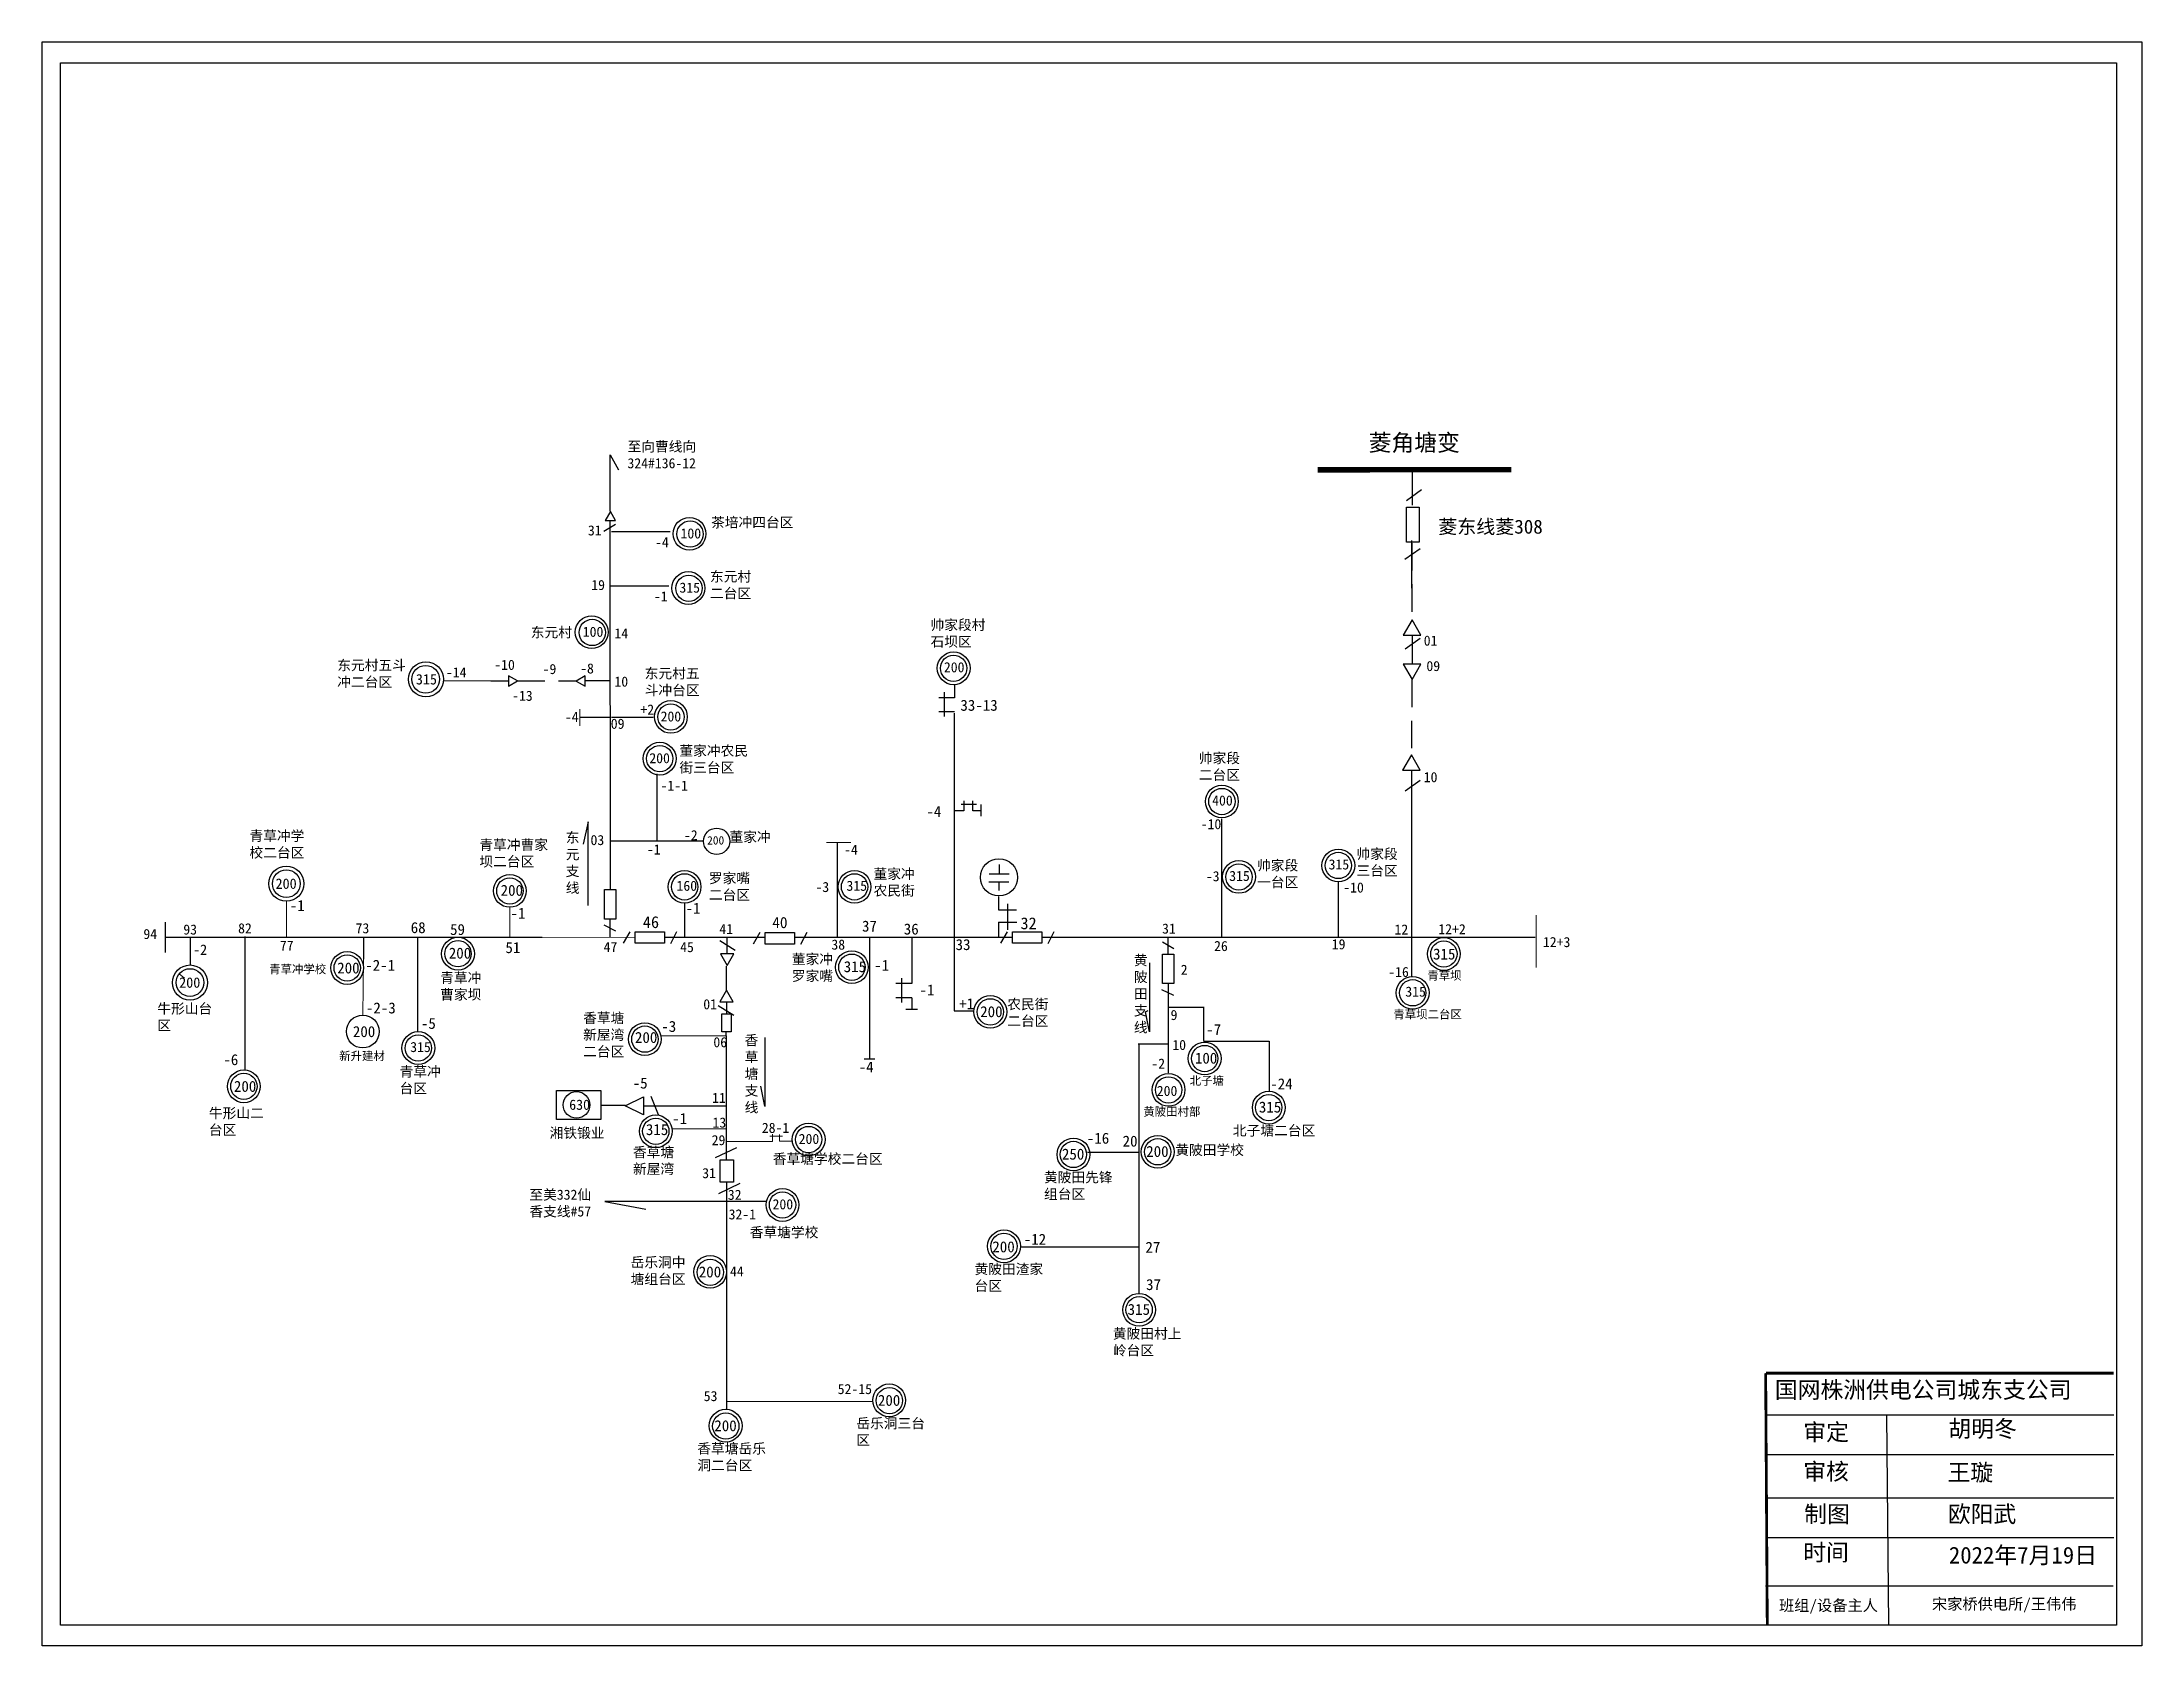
# Model space of a CAD drawing. Extents: x -51 to 325, y -50 to 237.
import ezdxf

# ---------------------------------------------------------------- set-up
doc = ezdxf.new("R2010")
doc.units = 0
doc.header["$LTSCALE"] = 0.774411
doc.linetypes.add('ACAD_ISO02W100', pattern=[15, 12, -3])
doc.linetypes.add('DASHED2', pattern=[9.525, 6.35, -3.175])
doc.layers.get('0').update_dxf_attribs({"linetype": 'CONTINUOUS'})
doc.layers.add('0-RefEdit0', color=7, linetype='CONTINUOUS')
doc.layers.add('Layer2', color=1, linetype='CONTINUOUS')
doc.styles.get("Standard").update_dxf_attribs({"font": '', "height": 2.5})
doc.styles.add('字体', font='', dxfattribs={"height": 2.5})
doc.styles.add('宋', font='', dxfattribs={"height": 2.5})
doc.styles.add('宋体_txtstyle_0.00_0_0', font='')
doc.styles.add('宋体_txtstyle_1.50_0_0', font='SIMSUN.TTC', dxfattribs={"height": 1.5})
doc.styles.add('宋体_txtstyle_1.81_0_0', font='', dxfattribs={"height": 1.809646})
doc.styles.add('宋体_txtstyle_1.81_1_0', font='SIMSUN.TTC', dxfattribs={"height": 1.809646})
doc.styles.add('宋体_txtstyle_1.97_0_0', font='SIMSUN.TTC', dxfattribs={"height": 1.967006})
doc.styles.add('宋体_txtstyle_2.00_0_0', font='', dxfattribs={"height": 2})
doc.styles.add('宋体_txtstyle_2.12_0_0', font='SIMSUN.TTC', dxfattribs={"height": 2.12355})
doc.styles.add('宋体_txtstyle_200.00_0_0200', font='', dxfattribs={"height": 200})
doc.styles.add('宋体_txtstyle_3.00_0_0', font='', dxfattribs={"height": 3})
doc.styles.add('楷体_GB2312_txtstyle_3.00_0_0', font='SIMKAI.TTF', dxfattribs={"height": 3})
doc.styles.get('Standard').set_extended_font_data('楷体_GB2312')
doc.styles.get('字体').set_extended_font_data('楷体_GB2312')
doc.styles.get('宋').set_extended_font_data('SimSun')
doc.styles.get('宋体_txtstyle_0.00_0_0').set_extended_font_data('宋体')
doc.styles.get('宋体_txtstyle_1.81_0_0').set_extended_font_data('宋体')
doc.styles.get('宋体_txtstyle_2.00_0_0').set_extended_font_data('宋体')
doc.styles.get('宋体_txtstyle_200.00_0_0200').set_extended_font_data('宋体')
doc.styles.get('宋体_txtstyle_3.00_0_0').set_extended_font_data('宋体')

msp = doc.modelspace()

# ---------------------------------------------------------------- linework, layer by layer
at = {"color": 0, "lineweight": -3}
for p, q in [((50.51, 153.36), (50.51, 163.45)), ((50.51, 163.45), (51.99, 160.76)), ((51.45, 150.98), (49.37, 149.73)), ((194.3, 131.13), (194.3, 125.91)), ((194.18, 106.92), (194.18, 76.96))]:
    msp.add_line(p, q, dxfattribs=at)
at = {"color": 0, "linetype": 'ACAD_ISO02W100'}
msp.add_line((194.39, 154.45), (194.4, 161.05), dxfattribs=at)
at = {"color": 0, "linetype": 'Continuous'}
for p, q in [((195.98, 157.16), (193.28, 155.23)), ((194.24, 139.57), (194.24, 148.09)), ((195.73, 146.58), (193.03, 144.66)), ((195.74, 130.53), (193.05, 128.61)), ((110.43, 120.88), (110.43, 116.52)), ((112.26, 122.26), (112.26, 119.89)), ((112.26, 119.88), (109.44, 119.88)), ((112.26, 117.35), (109.44, 117.35)), ((112.17, 117.16), (112.17, 76.98)), ((195.74, 105.05), (193.05, 103.12)), ((116.18, 100.77), (113.44, 100.77)), ((113.96, 99.62), (113.96, 101.4)), ((115.56, 99.62), (115.56, 101.4)), ((117.05, 99.62), (115.56, 99.62)), ((117.04, 98.67), (117.04, 100.73)), ((63.84, 83.03), (63.84, 76.98)), ((51.56, 78.06), (49.41, 79.14)), ((54.03, 77.95), (52.85, 75.9)), ((62.43, 77.95), (61.35, 75.8)), ((72.94, 74.58), (70.15, 76.32)), ((77.35, 77.79), (76.17, 75.74)), ((85.75, 77.79), (84.67, 75.64)), ((104.58, 76.8), (104.58, 68.64)), ((112.2, 76.94), (112.2, 63.77)), ((121.69, 77.95), (120.51, 75.9)), ((130.08, 77.95), (129.01, 75.8)), ((151.61, 74.87), (149.57, 76.06)), ((150.55, 73.96), (150.55, 76.98)), ((194.18, 76.91), (194.18, 69.84)), ((147.19, 72.35), (147.19, 59.99)), ((104.58, 68.64), (101.76, 68.64)), ((102.75, 69.63), (102.75, 65.27)), ((69.9, 64.74), (72.69, 62.99)), ((104.58, 66.1), (101.76, 66.1)), ((151.61, 66.48), (149.46, 67.55)), ((112.2, 63.77), (115.8, 63.77)), ((146.48, 63.55), (146.96, 63.79)), ((147.19, 59.99), (146.48, 63.55)), ((71.34, 59.28), (71.31, 37.04)), ((78.24, 58.96), (78.24, 46.6)), ((156.92, 58.29), (168.65, 58.29)), ((168.65, 58.29), (168.65, 49.35)), ((78.26, 46.68), (77.55, 50.25)), ((48.85, 46.82), (53.28, 46.82)), ((53.23, 46.75), (56.47, 48.35)), ((56.47, 45.1), (53.23, 46.75)), ((56.47, 48.35), (56.47, 45.1)), ((56.57, 46.73), (71.32, 46.72)), ((59.18, 45.11), (57.84, 48.39)), ((257.74, -8.71), (320.1, -8.71)), ((279.38, -8.72), (279.71, -46.4)), ((257.74, -15.81), (320.1, -15.81)), ((257.74, -23.57), (320.1, -23.57)), ((257.74, -30.67), (320.1, -30.67)), ((257.66, -39.36), (320.03, -39.36))]:
    msp.add_line(p, q, dxfattribs=at)
for p, q in [((50.58, 85.44), (50.53, 151.61)), ((67.05, 94.17), (50.52, 94.17)), ((-29.19, 76.95), (38.32, 76.97)), ((60.27, 76.97), (78.31, 76.97)), ((83.59, 76.97), (122.48, 76.97))]:
    msp.add_line(p, q)
at = {"color": 0, "linetype": 'DASHED2'}
for p, q in [((194.27, 147.61), (194.24, 134.14)), ((194.24, 123.15), (194.21, 109.68)), ((73.16, 39.19), (69.36, 37.38)), ((73.75, 32.78), (69.95, 30.97))]:
    msp.add_line(p, q, dxfattribs=at)
at = {"color": 7, "linetype": 'Continuous', "lineweight": 0, "ltscale": 0.192245}
msp.add_line((29.14, 122.95), (20.61, 122.94), dxfattribs=at)
at = {"color": 0}
for p, q in [((29.14, 122.95), (32.26, 122.95)), ((50.54, 122.9), (45.99, 122.9)), ((160.21, 76.97), (160.18, 98.16)), ((91.28, 76.97), (91.28, 93.97)), ((120.15, 84.24), (120.13, 81.85)), ((120.13, 79.65), (120.13, 77)), ((71.5, 73.89), (71.51, 76.93)), ((97.03, 76.91), (97.03, 55.11)), ((127.88, 76.97), (216.39, 76.97)), ((150.54, 68.58), (150.54, 52.65)), ((150.53, 64.39), (157.02, 64.39)), ((156.91, 64.39), (156.91, 58.44)), ((150.53, 57.8), (145.21, 57.8)), ((145.31, 57.8), (145.31, 13.11)), ((145.4, 38.38), (136.12, 38.38))]:
    msp.add_line(p, q, dxfattribs=at)
at = {"color": 7, "linetype": 'Continuous', "lineweight": 0, "ltscale": 0.890025}
msp.add_line((45.06, 117.82), (45.06, 114.89), dxfattribs=at)
at = {"linetype": 'Continuous'}
for p, q in [((45.07, 116.44), (50.52, 116.44)), ((46.57, 97.64), (45.68, 93.67)), ((46.57, 82.63), (46.57, 97.64)), ((-29.19, 74.24), (-29.19, 79.66)), ((6.31, 76.92), (6.31, 73.02)), ((71.36, 33.05), (71.36, -7.81))]:
    msp.add_line(p, q, dxfattribs=at)
at = {"color": 7, "linetype": 'Continuous', "lineweight": 0, "ltscale": 1.612886}
for p, q in [((89.31, 93.97), (93.67, 93.97)), ((216.58, 80.89), (216.58, 71.53))]:
    msp.add_line(p, q, dxfattribs=at)
at = {"color": 7, "linetype": 'Continuous', "lineweight": 0, "ltscale": 1.067499}
msp.add_line((-7.54, 76.97), (-7.54, 83.42), dxfattribs=at)
at = {"color": 0, "linetype": 'Continuous', "ltscale": 2}
for p, q in [((121.77, 82.97), (121.78, 78.28)), ((120.14, 81.85), (123.35, 81.85)), ((120.14, 79.65), (123.42, 79.65))]:
    msp.add_line(p, q, dxfattribs=at)
at = {"color": 7, "linetype": 'Continuous', "lineweight": 0, "ltscale": 0.098227}
msp.add_line((32.53, 82.32), (32.53, 76.97), dxfattribs=at)
at = {"color": 7}
msp.add_line((-24.76, 71.96), (-24.76, 76.88), dxfattribs=at)
at = {"color": 7, "linetype": 'Continuous', "lineweight": 0, "ltscale": 0.240546}
msp.add_line((55, 76.93), (38.32, 76.97), dxfattribs=at)
at = {"color": 7, "linetype": 'Continuous', "lineweight": 0, "ltscale": 0.083009}
msp.add_line((6.31, 73.02), (6.16, 62.99), dxfattribs=at)
at = {"color": 7, "linetype": 'Continuous', "lineweight": 0, "ltscale": 1.121175}
msp.add_line((-25.8, 69.63), (-26.75, 70.39), dxfattribs=at)
at = {"color": 0, "linetype": 'ByBlock'}
for p, q in [((78.4, 29.58), (49.53, 29.58)), ((49.53, 29.58), (56.93, 28.19))]:
    msp.add_line(p, q, dxfattribs=at)
at = {"color": 7, "linetype": 'Continuous', "lineweight": 0, "ltscale": 1.185519}
msp.add_line((71.36, -6.31), (97.5, -6.31), dxfattribs=at)
at = {"color": 0, "lineweight": -3}
for points in [[(-51.36, 237.48), (325.18, 237.48), (325.18, -50.13), (-51.36, -50.13)], [(-48.04, 233.75), (320.62, 233.75), (320.62, -46.4), (-48.04, -46.4)]]:
    msp.add_lwpolyline(points, close=True, dxfattribs=at)
at = {"color": 0, "linetype": 'Continuous'}
for points, const_width in [([(212.08, 160.8), (177.35, 160.78)], 1), ([(257.7, -1.21), (257.99, -46.4)], 0.5), ([(257.74, -1.21), (320.1, -1.21)], 0.5)]:
    msp.add_lwpolyline(points, dxfattribs=dict(at, const_width=const_width))
for points in [[(195.55, 154.07), (195.55, 147.82), (193.33, 147.82), (193.33, 154.07)], [(51.56, 85.49), (51.56, 80.22), (49.52, 80.22), (49.52, 85.49)], [(55, 77.95), (60.27, 77.95), (60.27, 75.9), (55, 75.9)], [(78.32, 77.79), (83.59, 77.79), (83.59, 75.74), (78.32, 75.74)], [(122.66, 77.95), (127.93, 77.95), (127.93, 75.9), (122.66, 75.9)], [(151.61, 73.9), (151.61, 68.63), (149.57, 68.63), (149.57, 73.9)], [(40.89, 49.47), (48.85, 49.47), (48.85, 44.3), (40.89, 44.3)]]:
    msp.add_lwpolyline(points, close=True, dxfattribs=at)
at = {"color": 0, "linetype": 'DASHED2'}
for points in [[(194.3, 133.87), (192.72, 131.13), (195.88, 131.13)], [(194.29, 123.17), (195.87, 125.91), (192.71, 125.91)], [(194.18, 109.66), (192.6, 106.92), (195.76, 106.92)], [(70.22, 37.04), (72.6, 37.04), (72.6, 33.06), (70.22, 33.06)]]:
    msp.add_lwpolyline(points, close=True, dxfattribs=at)
at = {"linetype": 'Continuous'}
for centre in [(64.74, 149.29), (64.53, 139.57), (47.2, 131.65), (61.41, 116.46), (59.4, 108.98), (63.86, 85.99), (94.33, 85.99), (3.36, 71.45), (6.16, 60.04), (16.11, 57.09), (-15.17, 50.22), (68.44, 16.95), (100.55, -6.08), (71.23, -10.63)]:
    msp.add_circle(centre, 2.94, dxfattribs=at)
for centre in [(64.84, 149.24), (64.64, 139.52), (47.3, 131.6), (61.41, 116.46), (59.4, 108.98), (69.61, 94.17), (63.86, 85.99), (94.33, 85.99), (3.36, 71.45), (16.11, 57.09), (-15.17, 50.22), (68.46, 16.88), (100.58, -6.14), (71.25, -10.7)]:
    msp.add_circle(centre, 2.36)
at = {"color": 0, "linetype": 'Continuous'}
for centre, radius in [((112.1, 125.18), 2.94), ((160.2, 101.29), 2.94), ((120.23, 87.69), 3.33), ((163.26, 87.77), 2.94), ((181.08, 89.82), 2.94), ((32.53, 85.26), 2.94), ((23.23, 74), 2.94), ((200, 73.95), 2.94), ((93.85, 71.58), 2.94), ((194.41, 66.99), 2.94), ((118.68, 63.57), 2.94), ((56.74, 58.68), 2.94), ((157.11, 55.21), 2.94), ((150.64, 49.58), 2.94), ((168.6, 46.4), 2.94), ((58.7, 42.16), 2.94), ((86.1, 40.68), 2.94), ((148.69, 38.48), 2.94), ((133.58, 38), 2.94), ((81.42, 28.95), 2.94), ((121.13, 21.54), 2.94), ((145.36, 10.16), 2.94)]:
    msp.add_circle(centre, radius, dxfattribs=at)
at = {"color": 7}
for centre, radius in [((17.48, 123.21), 3.15), ((17.43, 123.21), 2.48), ((-7.54, 86.56), 3.15), ((-7.54, 86.56), 2.48), ((-24.82, 68.83), 3.15), ((-24.82, 68.83), 2.48)]:
    msp.add_circle(centre, radius, dxfattribs=at)
at = {"color": 0}
for centre, radius in [((112.1, 125.18), 2.36), ((160.2, 101.29), 2.36), ((181.08, 89.82), 2.36), ((32.53, 85.26), 2.36), ((163.26, 87.77), 2.36), ((23.23, 74), 2.36), ((200, 73.95), 2.36), ((93.85, 71.58), 2.36), ((194.41, 66.99), 2.36), ((118.68, 63.57), 2.36), ((56.74, 58.68), 2.36), ((157.11, 55.21), 2.36), ((44.48, 46.89), 2.39), ((150.64, 49.58), 2.36), ((168.6, 46.4), 2.36), ((58.7, 42.16), 2.36), ((86.1, 40.68), 2.36), ((133.58, 38), 2.36), ((148.69, 38.48), 2.36), ((81.42, 28.95), 2.36), ((121.13, 21.54), 2.36), ((145.36, 10.16), 2.36)]:
    msp.add_circle(centre, radius, dxfattribs=at)
at = {"layer": '0-RefEdit0', "color": 7, "linetype": 'ByBlock', "ltscale": 2}
msp.add_line((50.74, 116.4), (58.25, 116.41), dxfattribs=at)
at = {"layer": '0-RefEdit0', "color": 0, "ltscale": 2}
for p, q in [((118.43, 86.91), (122, 86.91)), ((118.49, 88.35), (122.06, 88.35)), ((120.19, 86.91), (120.19, 85.36)), ((120.24, 90), (120.24, 88.45))]:
    msp.add_line(p, q, dxfattribs=at)
at = {"layer": 'Layer2', "color": 7}
for p, q in [((50.73, 149.7), (61.26, 149.7)), ((50.53, 139.98), (61.06, 139.98)), ((71.39, 65.31), (71.39, 63.26)), ((71.34, 59.27), (71.34, 60))]:
    msp.add_line(p, q, dxfattribs=at)
at = {"layer": 'Layer2', "color": 7, "linetype": 'DASHED2'}
msp.add_line((33.86, 122.92), (44.39, 122.92), dxfattribs=at)
at = {"layer": 'Layer2', "color": 0}
for p, q in [((58.95, 94.22), (58.95, 106.23)), ((113.95, 99.64), (112.21, 99.64)), ((181.05, 86.91), (181.05, 76.93)), ((50.48, 80.2), (50.48, 76.96)), ((-15.02, 77.1), (-15.02, 53.19)), ((15.97, 77.05), (15.97, 59.97)), ((103.54, 64.07), (105.6, 64.07)), ((104.58, 66.1), (104.58, 64.12)), ((71.37, 59.26), (59.68, 59.21)), ((97.95, 55.11), (96.07, 55.11)), ((71.32, 42.56), (61.66, 42.59)), ((145.16, 21.4), (124.27, 21.4))]:
    msp.add_line(p, q, dxfattribs=at)
at = {"layer": 'Layer2', "color": 0, "linetype": 'DASHED2'}
msp.add_line((71.37, 67.36), (71.37, 71.75), dxfattribs=at)
at = {"layer": 'Layer2', "color": 7, "linetype": 'Continuous', "lineweight": 0, "ltscale": 0.636634}
for p, q in [((79.6, 40.32), (79.6, 41.66)), ((80.87, 41.6), (80.87, 40.39)), ((71.31, 40.32), (79.6, 40.32))]:
    msp.add_line(p, q, dxfattribs=at)
at = {"layer": 'Layer2', "color": 7, "linetype": 'Continuous', "lineweight": 0, "ltscale": 0.109162}
for p, q in [((79.13, 41.26), (81.4, 41.26)), ((80.87, 40.39), (83.24, 40.39))]:
    msp.add_line(p, q, dxfattribs=at)
at = {"layer": 'Layer2', "color": 7}
for points in [[(50.55, 153.3), (49.62, 151.69), (51.48, 151.69)], [(33.88, 122.92), (32.27, 123.85), (32.27, 121.99)], [(44.42, 122.89), (46.03, 121.96), (46.03, 123.82)], [(70.55, 63.2), (72.23, 63.2), (72.23, 60.02), (70.55, 60.02)]]:
    msp.add_lwpolyline(points, close=True, dxfattribs=at)
at = {"layer": 'Layer2', "color": 0}
for points in [[(71.47, 71.87), (72.67, 73.95), (70.27, 73.95)], [(71.37, 67.45), (70.17, 65.37), (72.57, 65.37)]]:
    msp.add_lwpolyline(points, close=True, dxfattribs=at)

# ---------------------------------------------------------------- texts
at = {"color": 1, "true_color": 0xff0000, "insert": (53.62, 165.86), "char_height": 1.805, "width": 13.9789, "attachment_point": 1, "style": '宋体_txtstyle_1.81_0_0'}
msp.add_mtext('至向曹线向324#136-12', dxfattribs=at)
at = {"color": 0, "linetype": 'ACAD_ISO02W100', "lineweight": -3, "insert": (186.51, 167.14), "char_height": 3, "width": 46.9922, "attachment_point": 1, "style": '宋'}
msp.add_mtext('菱角塘变', dxfattribs=at)
at = {"color": 0, "attachment_point": 1, "style": '宋体_txtstyle_0.00_0_0'}
for s, insert, char_height, width in [('31', (46.52, 150.81), 1.81, 3.8063), ('19', (47.12, 141.02), 1.81, 3.8063), ('{\\fSimSun|b0|i0|c134|p2;帅家段村石坝区}', (107.96, 133.87), 1.805, 11.5471), ('200', (110.35, 126.27), 1.81, 3.8063), ('帅家段二台区', (156.06, 109.98), 1.805, 8.3239), ('400', (158.45, 102.38), 1.81, 3.8063), ('-4', (107.2, 100.46), 1.967, 5.5313), ('-10', (156.4, 98.14), 1.81, 3.8063), ('-4', (92.46, 93.57), 1.81, 3.8063), ('帅家段一台区', (166.51, 90.75), 1.805, 8.1925), ('315', (179.33, 90.92), 1.81, 3.8063), ('帅家段三台区', (184.33, 92.81), 1.805, 8.1925), ('-3', (87.32, 86.87), 1.81, 3.8063), ('-3', (157.32, 88.81), 1.81, 3.8063), ('315', (161.51, 88.86), 1.81, 3.8063), ('-1', (64.04, 83.14), 1.967, 5.5313), ('董家冲罗家嘴', (83.09, 73.94), 1.805, 9.0541), ('-1', (97.86, 72.9), 1.967, 5.5313), ('2', (152.82, 72.03), 1.81, 3.8063), ('-16', (190.03, 71.64), 1.81, 3.8063), ('-1', (105.99, 68.48), 1.967, 5.5313), ('315', (193.09, 68.11), 1.81, 3.8063), ('青草坝', (197.04, 70.83), 1.5, 12.0758), ('{\\fSimSun|b0|i0|c134|p2;01}', (67.21, 65.85), 1.8096, 3.8063), ('+1', (113.09, 66.01), 1.967, 5.5313), ('农民街二台区', (121.72, 65.86), 1.805, 9.5519), ('青草坝二台区', (190.94, 63.87), 1.5, 12.0758), ('{\\fSimSun|b0|i0|c134|p2;香草塘新屋湾二台区}', (45.67, 63.38), 1.805, 9.1319), ('{\\fSimSun|b0|i0|c134|p2;06}', (69.02, 59.04), 1.8096, 3.8063), ('香草塘支线', (74.63, 59.39), 1.805, 2.2354), ('{\\fSimSun|b0|i0|c134|p2;-4}', (95.07, 54.67), 1.967, 5.5313), ('-2', (147.55, 55.2), 1.81, 3.8063), ('-5', (54.55, 51.79), 1.967, 14.892), ('{\\fSimSun|b0|i0|c134|p2;11}', (68.78, 49.07), 1.8096, 3.8063), ('北子塘', (154.43, 51.98), 1.5, 12.0758), ('630', (43.17, 47.84), 1.829, 3.8465), ('-1', (61.64, 45.43), 1.967, 5.5313), ('{\\fSimSun|b0|i0|c134|p2;黄陂田村部}', (146.11, 46.43), 1.5, 12.0758), ('湘铁锻业', (39.66, 42.78), 1.805, 19.7851), ('13', (68.86, 44.63), 1.81, 3.8063), ('200', (84.31, 41.7), 1.81, 3.8063), ('北子塘二台区', (162.17, 43.2), 1.805, 14.6792), ('香草塘新屋湾', (54.6, 39.32), 1.805, 9.1319), ('250', (131.52, 39.05), 1.967, 9.9989), ('200', (146.63, 39.53), 1.967, 9.9989), ('{\\fSimSun|b0|i0|c134|p2;至美}332{\\fSimSun|b0|i0|c134|p2;仙香支线}#57', (36.03, 31.7), 1.805, 12.8967), ('200', (79.63, 29.98), 1.81, 3.8063), ('200', (119.04, 22.43), 1.967, 9.9989), ('44', (72, 17.94), 1.81, 3.8063), ('315', (143.3, 11.21), 1.967, 9.9989)]:
    msp.add_mtext(s, dxfattribs=dict(at, insert=insert, char_height=char_height, width=width))
for s, insert, char_height, width, attachment_point, style in [('茶培冲四台区', (68.61, 152.25), 1.805, 13.9789, 1, '宋体_txtstyle_0.00_0_0'), ('-4', (58.56, 146.88), 1.81, 3.8063, 7, '宋体_txtstyle_0.00_0_0'), ('100', (63.13, 150.27), 1.81, 3.8063, 1, '宋体_txtstyle_0.00_0_0'), ('315', (62.93, 140.55), 1.81, 3.8063, 1, '宋体_txtstyle_0.00_0_0'), ('{\\fSimSun|b0|i0|c134|p2;东元村\\P二台区}', (68.41, 142.53), 1.805, 13.9789, 1, '宋体_txtstyle_0.00_0_0'), ('-1', (58.35, 137.16), 1.81, 3.8063, 7, '宋体_txtstyle_0.00_0_0'), ('东元村', (36.28, 132.53), 1.805, 10.2265, 1, '宋体_txtstyle_0.00_0_0'), ('100', (45.6, 132.63), 1.81, 3.8063, 1, '宋体_txtstyle_0.00_0_0'), ('14', (51.28, 132.34), 1.81, 3.8063, 1, '宋体_txtstyle_0.00_0_0'), ('-14', (21.06, 123.55), 1.81, 3.8063, 7, '宋体_txtstyle_1.81_0_0'), ('-10', (29.73, 124.87), 1.81, 3.8063, 7, '宋体_txtstyle_1.81_0_0'), ('-9', (38.4, 124.11), 1.81, 3.8063, 7, '宋体_txtstyle_1.81_0_0'), ('-8', (45.13, 124.22), 1.81, 3.8063, 7, '宋体_txtstyle_1.81_0_0'), ('东元村五斗冲台区', (56.7, 125.17), 1.805, 11.4351, 1, '宋体_txtstyle_0.00_0_0'), ('{\\fSimSun|b0|i0|c134|p2;-13}', (32.93, 119.32), 1.8096, 3.8063, 7, '宋体_txtstyle_0.00_0_0'), ('{\\fSimSun|b0|i0|c134|p2;10}', (51.28, 123.7), 1.8096, 3.8063, 1, '宋体_txtstyle_0.00_0_0'), ('+2', (55.94, 118.69), 1.81, 3.8063, 1, '宋体_txtstyle_0.00_0_0'), ('200', (59.56, 117.45), 1.805, 12.9266, 1, '宋体_txtstyle_0.00_0_0'), ('200', (57.54, 109.97), 1.805, 12.9266, 1, '宋体_txtstyle_0.00_0_0'), ('{\\fSimSun|b0|i0|c134|p2;董家冲农民街三台区}', (62.93, 111.3), 1.805, 13.3744, 1, '宋体_txtstyle_0.00_0_0'), ('-1-1', (59.53, 105.05), 1.81, 3.8063, 1, '宋体_txtstyle_0.00_0_0'), ('东元支线', (42.55, 95.74), 1.805, 1.9509, 1, '宋体_txtstyle_0.00_0_0'), ('03', (46.99, 95.29), 1.81, 3.8063, 1, '宋体_txtstyle_0.00_0_0'), ('-2', (63.74, 96.16), 1.81, 3.8063, 1, '宋体_txtstyle_0.00_0_0'), ('200', (67.9, 95.08), 1.5, 3.8063, 1, '宋体_txtstyle_0.00_0_0'), ('董家冲', (71.92, 95.85), 1.805, 10.2265, 1, '宋体_txtstyle_0.00_0_0'), ('-1', (57.1, 93.6), 1.81, 3.8063, 1, '宋体_txtstyle_0.00_0_0'), ('160', (62.41, 87.09), 1.81, 3.8063, 1, '宋体_txtstyle_0.00_0_0'), ('{\\fSimSun|b0|i0|c134|p2;罗家嘴二台区}', (68.21, 88.46), 1.805, 9.188, 1, '宋体_txtstyle_0.00_0_0'), ('315', (92.88, 87.09), 1.81, 3.8063, 1, '宋体_txtstyle_0.00_0_0'), ('董家冲农民街', (97.74, 89.23), 1.805, 7.9158, 1, '宋体_txtstyle_0.00_0_0'), ('{\\fSimSun|b0|i0|c134|p2;93}', (-26.02, 79.24), 1.805, 12.3185, 1, '宋体_txtstyle_1.81_0_0'), ('{\\fSimSun|b0|i0|c134|p2;82}', (-16.2, 79.46), 1.805, 12.3185, 1, '宋体_txtstyle_1.81_0_0'), ('73', (4.87, 79.47), 1.805, 12.3185, 1, '宋体_txtstyle_1.81_0_0'), ('{\\fSimSun|b0|i0|c134|p2;94}', (-33.18, 78.44), 1.805, 12.3185, 1, '宋体_txtstyle_1.81_0_0'), ('77', (-8.7, 76.36), 1.805, 12.3185, 1, '宋体_txtstyle_1.81_0_0'), ('315', (14.66, 58.18), 1.81, 3.8063, 1, '宋体_txtstyle_0.00_0_0'), ('{\\fSimSun|b0|i0|c134|p2;-6}', (-18.84, 55.99), 1.967, 5.5313, 1, '宋体_txtstyle_0.00_0_0'), ('青草冲台区', (12.76, 53.78), 1.805, 7.9158, 1, '宋体_txtstyle_0.00_0_0'), ('牛形山二台区', (-21.44, 46.33), 1.805, 11.4982, 1, '宋体_txtstyle_0.00_0_0')]:
    msp.add_mtext(s, dxfattribs=dict(insert=insert, char_height=char_height, width=width, attachment_point=attachment_point, style=style))
at = {"color": 0, "linetype": 'Continuous', "insert": (198.99, 151.82), "char_height": 2.5, "width": 24.7816, "attachment_point": 1}
msp.add_mtext('{\\fSimSun|b0|i0|c134|p2;菱东线菱308}', dxfattribs=at)
at = {"color": 7, "attachment_point": 1}
for s, insert, char_height, width, style in [('01', (196.39, 131.05), 1.81, 3.8063, '宋体_txtstyle_1.81_1_0'), ('东元村五斗冲二台区', (1.58, 126.63), 1.805, 12.4902, '宋体_txtstyle_0.00_0_0'), ('09', (196.87, 126.49), 1.81, 3.8063, '宋体_txtstyle_1.81_0_0'), ('315', (15.67, 124.14), 1.86, 3.9123, '宋体_txtstyle_0.00_0_0'), ('-4', (42.38, 117.39), 1.829, 3.8465, '宋体_txtstyle_0.00_0_0'), ('33-13', (113.31, 119.53), 1.967, 10.8498, '宋体_txtstyle_1.97_0_0'), ('09', (50.61, 116.15), 1.829, 3.8465, '宋体_txtstyle_0.00_0_0'), ('10', (196.39, 106.57), 1.81, 3.8063, '宋体_txtstyle_1.81_0_0'), ('青草冲学^M^J校二台区', (-14.16, 96.04), 1.805, 19.7851, '宋体_txtstyle_1.81_0_0'), ('青草冲曹家^M^J坝二台区', (27.06, 94.44), 1.805, 19.7851, '宋体_txtstyle_1.81_0_0'), ('{\\fSimSun|b0|i0|c134|p2;200}', (-9.49, 87.49), 1.86, 3.9123, '宋体_txtstyle_0.00_0_0'), ('-10', (181.96, 86.78), 1.81, 3.8063, '宋体_txtstyle_1.81_0_0'), ('-1', (-6.94, 83.61), 1.967, 5.5313, '宋体_txtstyle_0.00_0_0'), ('68', (14.75, 79.66), 1.967, 11.4881, '宋体_txtstyle_1.97_0_0'), ('59', (21.81, 79.33), 1.967, 11.4881, '宋体_txtstyle_1.97_0_0'), ('-1', (32.64, 82.23), 1.967, 5.5313, '宋体_txtstyle_0.00_0_0'), ('46', (56.39, 80.73), 2.124, 20.2434, '宋体_txtstyle_2.12_0_0'), ('41', (70.1, 79.34), 1.81, 3.8063, '宋体_txtstyle_1.81_0_0'), ('40', (79.59, 80.59), 2, 3.8063, '宋体_txtstyle_2.00_0_0'), ('37', (95.67, 79.93), 1.967, 10.8498, '宋体_txtstyle_1.97_0_0'), ('36', (103.16, 79.41), 1.967, 10.8498, '宋体_txtstyle_1.97_0_0'), ('32', (124.09, 80.52), 2.124, 20.2434, '宋体_txtstyle_2.12_0_0'), ('31', (149.47, 79.41), 1.81, 3.8063, '宋体_txtstyle_1.81_0_0'), ('12', (191.15, 79.25), 1.81, 3.8063, '宋体_txtstyle_1.81_0_0'), ('12+2', (199, 79.31), 1.81, 3.8063, '宋体_txtstyle_1.81_0_0'), ('{\\fSimSun|b0|i0|c134|p2;-2}', (-24.28, 75.65), 1.86, 3.9123, '宋体_txtstyle_0.00_0_0'), ('51', (31.73, 76.08), 1.967, 11.4881, '宋体_txtstyle_1.97_0_0'), ('47', (49.33, 76.1), 1.81, 3.8063, '宋体_txtstyle_1.81_0_0'), ('45', (63.06, 76.1), 1.81, 3.8063, '宋体_txtstyle_1.81_0_0'), ('38', (90.18, 76.54), 1.81, 3.8063, '宋体_txtstyle_1.81_0_0'), ('33', (112.45, 76.62), 1.967, 10.8498, '宋体_txtstyle_1.97_0_0'), ('26', (158.8, 76.29), 1.81, 3.8063, '宋体_txtstyle_1.81_0_0'), ('19', (179.9, 76.61), 1.81, 3.8063, '宋体_txtstyle_1.81_0_0'), ('12+3', (217.76, 77), 1.81, 3.8063, '宋体_txtstyle_1.81_0_0'), ('青草冲学校', (-10.63, 71.98), 1.5, 19.7851, '宋体_txtstyle_1.50_0_0'), ('-2-1', (6.6, 72.91), 1.967, 5.5313, '宋体_txtstyle_1.97_0_0'), ('{\\fSimSun|b0|i0|c134|p2;200}', (-26.77, 69.76), 1.86, 3.9123, '宋体_txtstyle_0.00_0_0'), ('青草冲^M^J曹家坝', (20.03, 70.6), 1.805, 19.7851, '宋体_txtstyle_1.81_0_0'), ('牛形山台区', (-30.69, 65.06), 1.805, 11.4982, '宋体_txtstyle_0.00_0_0'), ('-2-3', (6.72, 65.26), 1.967, 5.5313, '宋体_txtstyle_1.97_0_0'), ('-5', (16.58, 62.49), 1.967, 5.5313, '宋体_txtstyle_1.97_0_0'), ('{\\fSimSun|b0|i0|c134|p2;-3}', (59.68, 61.95), 1.967, 5.5313, '宋体_txtstyle_1.97_0_0'), ('9', (151, 63.92), 1.81, 3.8063, '宋体_txtstyle_1.81_0_0'), ('-7', (157.39, 61.38), 1.967, 10.4244, '宋体_txtstyle_1.97_0_0'), ('10', (151.31, 58.55), 1.81, 3.8063, '宋体_txtstyle_1.81_0_0'), ('200', (148.52, 50.31), 1.81, 3.8063, '宋体_txtstyle_1.81_0_0'), ('{\\f@FangSong_GB2312|b0|i0|c134|p49;-24}', (168.87, 51.65), 1.967, 10.4244, '宋体_txtstyle_1.97_0_0'), ('29', (68.71, 41.48), 1.81, 3.8063, '宋体_txtstyle_1.81_0_0'), ('28-1', (77.71, 43.69), 1.81, 3.8063, '宋体_txtstyle_0.00_0_0'), ('-16', (135.99, 41.9), 1.967, 16.5939, '宋体_txtstyle_1.97_0_0'), ('香草塘学校二台区', (79.67, 38.13), 1.805, 22.1253, '宋体_txtstyle_0.00_0_0'), ('20', (142.4, 41.38), 1.967, 16.5939, '宋体_txtstyle_1.97_0_0'), ('32', (71.61, 31.68), 1.81, 3.8063, '宋体_txtstyle_1.81_0_0'), ('32-1', (71.75, 28.17), 1.81, 3.8063, '宋体_txtstyle_1.81_0_0'), ('香草塘学校', (75.54, 24.95), 1.805, 22.1253, '宋体_txtstyle_0.00_0_0'), ('-12', (124.67, 23.78), 1.967, 16.5939, '宋体_txtstyle_1.97_0_0'), ('{\\fSimSun|b0|i0|c134|p2;岳乐洞中塘组台区}', (54.18, 19.58), 1.805, 11.9154, '宋体_txtstyle_0.00_0_0'), ('27', (146.49, 22.35), 1.967, 16.5939, '宋体_txtstyle_1.97_0_0'), ('200', (66.4, 17.93), 1.967, 9.9989, '宋体_txtstyle_0.00_0_0'), ('37', (146.6, 15.66), 1.967, 16.5939, '宋体_txtstyle_1.97_0_0'), ('52-15', (91.31, -3.15), 1.81, 3.8063, '宋体_txtstyle_1.81_0_0'), ('53', (67.29, -4.41), 1.81, 13.8466, '宋体_txtstyle_1.81_0_0'), ('200', (98.52, -5.1), 1.967, 9.9989, '宋体_txtstyle_0.00_0_0'), ('200', (69.19, -9.65), 1.967, 9.9989, '宋体_txtstyle_0.00_0_0'), ('{\\fSimSun|b0|i0|c134|p2;岳乐洞三台区}', (94.65, -9.3), 1.805, 12.6644, '宋体_txtstyle_1.81_0_0'), ('{\\fSimSun|b0|i0|c134|p2;香草塘岳乐洞二台区}', (66.14, -13.82), 1.805, 12.6644, '宋体_txtstyle_0.00_0_0')]:
    msp.add_mtext(s, dxfattribs=dict(at, insert=insert, char_height=char_height, width=width, style=style))
at = {"color": 7, "linetype": 'Continuous', "attachment_point": 1}
for s, insert, char_height, width, style in [('200', (30.87, 86.35), 1.967, 4.3406, '宋体_txtstyle_1.97_0_0'), ('200', (1.57, 72.43), 1.967, 4.3406, '宋体_txtstyle_0.00_0_0'), ('200', (21.58, 75.09), 1.967, 4.3406, '宋体_txtstyle_1.97_0_0'), ('200', (4.38, 61.02), 1.967, 4.3406, '宋体_txtstyle_0.00_0_0'), ('100', (155.36, 56.26), 1.967, 4.3406, '宋体_txtstyle_1.97_0_0'), ('{\\fSimSun|b0|i0|c134|p2;国网株洲供电公司城东支公司}', (259.34, -2.68), 3, 82.0179, '楷体_GB2312_txtstyle_3.00_0_0'), ('王璇', (290.31, -17.5), 3, 33.0539, '宋体_txtstyle_3.00_0_0'), ('{\\fSimSun|b0|i0|c134|p2;欧阳武}', (290.37, -24.96), 3, 23.4615, '楷体_GB2312_txtstyle_3.00_0_0'), ('2022年7月19日', (290.55, -32.34), 3, 31.3309, '宋体_txtstyle_3.00_0_0')]:
    msp.add_mtext(s, dxfattribs=dict(at, insert=insert, char_height=char_height, width=width, style=style))
at = {"color": 0, "linetype": 'Continuous', "attachment_point": 1}
for s, insert, char_height, width, style in [('315', (92.39, 72.66), 1.967, 4.3406, '宋体_txtstyle_0.00_0_0'), ('315', (198.06, 74.93), 1.967, 4.3406, '宋体_txtstyle_0.00_0_0'), ('200', (116.86, 64.59), 1.967, 4.3406, '宋体_txtstyle_0.00_0_0'), ('{\\fSimSun|b0|i0|c134|p2;200}', (54.96, 59.97), 1.967, 4.3406, '宋体_txtstyle_0.00_0_0'), ('315', (166.83, 47.49), 1.967, 4.3406, '宋体_txtstyle_0.00_0_0'), ('{\\fSimSun|b0|i0|c134|p2;315}', (56.92, 43.45), 1.967, 4.3406, '宋体_txtstyle_0.00_0_0'), ('黄陂田学校', (151.84, 39.72), 1.805, 13.1367, '宋体_txtstyle_0.00_0_0'), ('黄陂田先锋组台区', (128.3, 34.82), 1.805, 13.1367, '宋体_txtstyle_0.00_0_0'), ('{\\fSimSun|b0|i0|c134|p2;黄陂田渣家台区}', (115.85, 18.36), 1.805, 13.1367, '宋体_txtstyle_0.00_0_0'), ('黄陂田村上岭台区', (140.65, 6.79), 1.805, 13.1367, '宋体_txtstyle_0.00_0_0'), ('审定', (264.44, -10.27), 3, 23.4615, '字体'), ('{\\fSimSun|b0|i0|c134|p2;胡明冬}', (290.47, -9.66), 3, 23.4615, '字体'), ('审核', (264.44, -17.34), 3, 23.4615, '字体'), ('制图', (264.6, -24.96), 3, 23.4615, '字体'), ('时间', (264.44, -31.84), 3, 23.4615, '字体')]:
    msp.add_mtext(s, dxfattribs=dict(at, insert=insert, char_height=char_height, width=width, style=style))
at = {"color": 1, "insert": (144.42, 73.74), "char_height": 1.805, "width": 2.2354, "attachment_point": 1, "style": '宋体_txtstyle_0.00_0_0'}
msp.add_mtext('{\\fSimSun|b0|i0|c134|p2;\\C0;黄陂田支线}', dxfattribs=at)
at = {"color": 7, "linetype": 'Continuous', "lineweight": 0, "ltscale": 0.859718, "insert": (1.93, 56.41), "char_height": 1.5, "attachment_point": 1, "style": '宋体_txtstyle_1.50_0_0'}
msp.add_mtext('新升建材', dxfattribs=at)
at = {"linetype": 'Continuous', "insert": (-16.95, 51.2), "char_height": 1.967, "width": 4.3406, "attachment_point": 1, "style": '宋体_txtstyle_0.00_0_0'}
msp.add_mtext('{\\fSimSun|b0|i0|c134|p2;200}', dxfattribs=at)
at = {"color": 18, "true_color": 0x000000, "insert": (67.02, 35.57), "char_height": 1.81, "width": 3.8063, "attachment_point": 1, "style": '宋体_txtstyle_1.81_0_0'}
msp.add_mtext('31', dxfattribs=at)
at = {"color": 7, "linetype": 'Continuous', "lineweight": 0, "ltscale": 1.186617, "char_height": 2, "attachment_point": 1, "style": '宋体_txtstyle_200.00_0_0200'}
for s, insert in [('宋家桥供电所/王伟伟', (287.52, -41.6)), ('班组/设备主人', (260.09, -41.85))]:
    msp.add_mtext(s, dxfattribs=dict(at, insert=insert))

doc.saveas('drawing.dxf')
